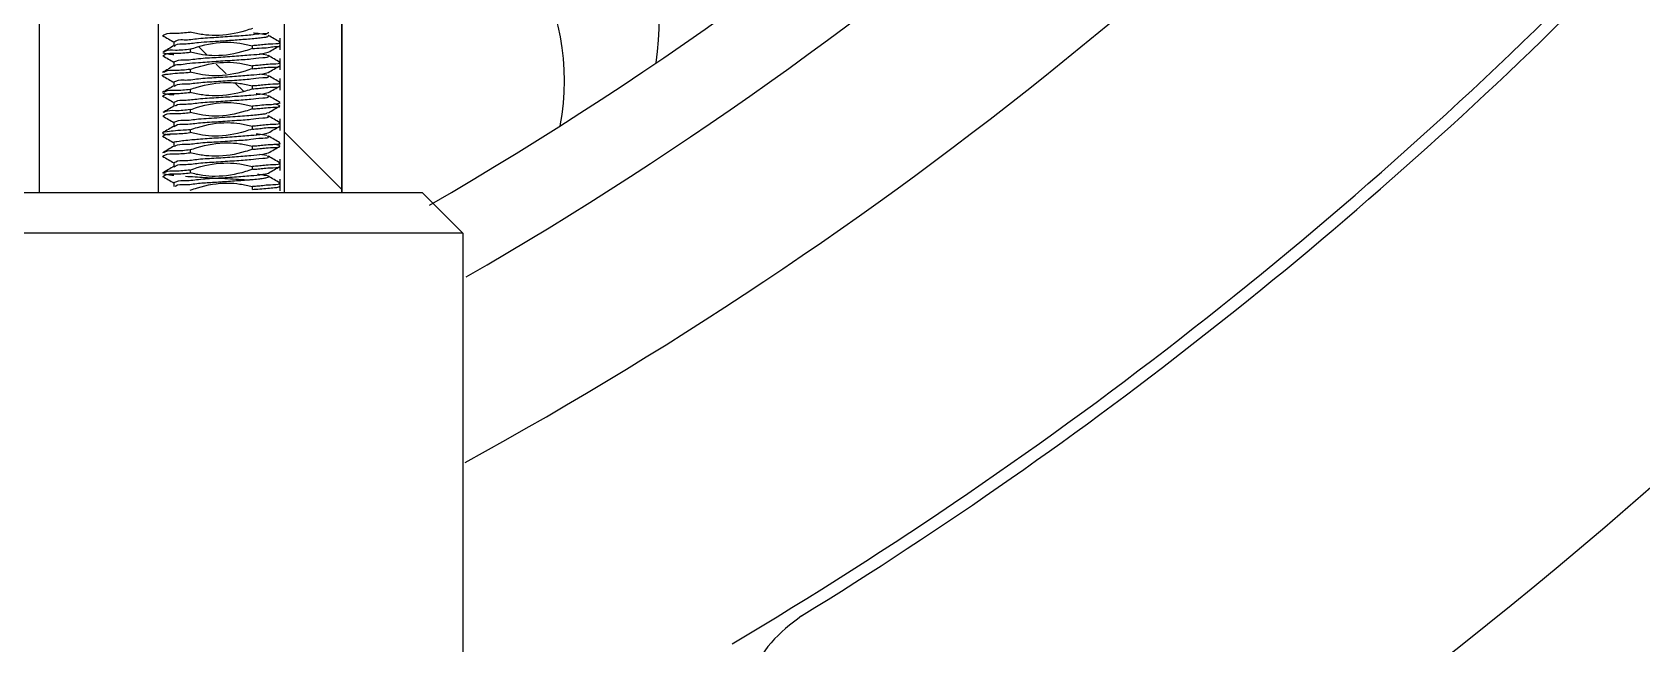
# Model space of a CAD drawing. Header units: millimetres. Extents: x 2 to 1187, y 2 to 839.
# Drawn here: x 650.07 to 670.06, y 444.34 to 451.94 of the extents above; entities that cross this region are included whole.
import ezdxf

# ---------------------------------------------------------------- set-up
doc = ezdxf.new("R2010")
doc.units = ezdxf.units.MM

# ---------------------------------------------------------------- blocks, each defined once
blk = doc.blocks.new('SW_HATCH_3')
at = {"color": 0, "linetype": 'Continuous', "lineweight": 18}
for p, q in [((44.658, -86.798), (44.554, -86.694)), ((44.893, -87.033), (44.769, -86.909)), ((45.11, -87.25), (45.005, -87.145)), ((46.323, -88.463), (45.615, -87.755))]:
    blk.add_line(p, q, dxfattribs=at)

msp = doc.modelspace()

# ---------------------------------------------------------------- linework, layer by layer
at = {"color": 7, "linetype": 'Continuous', "lineweight": 25}
for p, q in [((650.1601, 460.4434), (650.1601, 449.9434)), ((651.6366, 460.4309), (651.6366, 449.9434)), ((653.2042, 449.9434), (653.2042, 460.4309)), ((653.9118, 460.4434), (653.9118, 449.9434)), ((653.9204, 449.9434), (653.9204, 460.4434)), ((651.8315, 451.8197), (651.8315, 451.7722)), ((652.8075, 451.737), (652.8075, 451.7726)), ((653.1522, 451.7369), (653.1522, 451.8645)), ((653.1522, 451.7222), (653.1522, 451.8645)), ((651.8315, 451.57), (651.8315, 451.5225)), ((652.0333, 451.7283), (652.0333, 451.6926)), ((652.9858, 451.6567), (652.8937, 451.6703)), ((653.1522, 451.4728), (653.1522, 451.6145)), ((652.0333, 451.4783), (652.0333, 451.4426)), ((652.8075, 451.4869), (652.8075, 451.5227)), ((652.9857, 451.4067), (652.8932, 451.4204)), ((653.1522, 451.2203), (653.1522, 451.3645)), ((651.8315, 451.3197), (651.8315, 451.2733)), ((652.0333, 451.2282), (652.0333, 451.1926)), ((652.8075, 451.237), (652.8075, 451.2726)), ((651.8315, 451.0698), (651.8315, 451.0226)), ((652.0333, 450.9782), (652.0333, 450.9426)), ((652.8075, 450.987), (652.8075, 451.0225)), ((651.8315, 450.8198), (651.8315, 450.7722)), ((652.8075, 450.7367), (652.8075, 450.7727)), ((653.1522, 450.7186), (653.1522, 450.8645)), ((651.8315, 450.5698), (651.8315, 450.5231)), ((652.0333, 450.7283), (652.0333, 450.6926)), ((652.0333, 450.4783), (652.0333, 450.4426)), ((652.8075, 450.487), (652.8075, 450.5226)), ((652.9856, 450.4067), (652.8935, 450.4203)), ((653.1522, 450.2218), (653.1522, 450.3645)), ((651.8315, 450.3198), (651.8315, 450.273)), ((652.0333, 450.2282), (652.0333, 450.1926)), ((652.8075, 450.2369), (652.8075, 450.2726)), ((654.9204, 449.9434), (631.4204, 449.9434)), ((651.8315, 450.0697), (651.8315, 450.0222)), ((652.8075, 449.987), (652.8075, 450.0226)), ((653.1522, 449.9869), (653.1522, 450.1145)), ((653.1522, 449.9716), (653.1522, 450.1145)), ((654.9204, 449.9434), (655.4204, 449.4434)), ((655.4204, 449.4434), (607.4204, 449.4434)), ((655.4204, 449.4434), (655.4204, 441.9434))]:
    msp.add_line(p, q, dxfattribs=at)
for centre, radius, start, end in [((631.4204, 490.4434), 58.75, 297.910048, 345.207517), ((631.4203, 490.4436), 47.0002, 300.12313, 324.45883), ((631.4203, 490.4436), 48.0002, 300.05955, 322.82048), ((631.4205, 490.4434), 49.9999, 298.7229, 319.89603), ((654.8572, 452.0283), 3, 350.98499, 74.63746), ((653.6829, 451.3361), 3, 349.24926, 72.90161), ((631.4203, 490.4435), 53.6001, 300.67248, 315.52074), ((631.42, 490.4439), 53.7506, 301.6526, 314.91828)]:
    msp.add_arc(centre, radius, start, end, dxfattribs=at)
for points, knots in [([(651.6943, 451.8988), (651.7021, 451.9041), (651.747, 451.9344), (651.8699, 451.9238), (651.9732, 451.9357), (652.0331, 451.9426)], [0, 0, 0, 0, 0.0811698, 0.4673339, 1, 1, 1, 1]), ([(651.8351, 451.8154), (651.835, 451.8154), (651.8267, 451.8174), (651.9058, 451.8577), (651.9685, 451.8366), (652.158, 451.8694), (652.3598, 451.8764), (652.571, 451.8941), (652.7904, 451.9042), (652.8707, 451.9259), (653.0245, 451.9261), (653.0058, 451.9405), (653.0057, 451.9405)], [0, 0, 0, 0, 0.0001035, 0.0217431, 0.1125941, 0.2621259, 0.4479233, 0.6419042, 0.814657, 0.9401325, 0.9999045, 1, 1, 1, 1]), ([(652.8094, 451.987), (652.7797, 451.9771), (652.6301, 451.9269), (652.42, 451.8899), (652.1877, 451.906), (652.085, 451.9302), (652.0327, 451.9425)], [0, 0, 0, 0, 0.119139, 0.5998092, 0.7961265, 1, 1, 1, 1]), ([(651.6918, 451.8988), (651.7157, 451.8849), (651.7636, 451.8571), (651.8115, 451.8293), (651.8354, 451.8154)], [0, 0, 0, 0, 0.5001939, 1, 1, 1, 1]), ([(651.8366, 451.7752), (651.8127, 451.7613), (651.7649, 451.7335), (651.7171, 451.7057), (651.6932, 451.6918)], [0, 0, 0, 0, 0.4997255, 1, 1, 1, 1]), ([(651.8376, 451.768), (651.8433, 451.7729), (651.8766, 451.8012), (651.9886, 451.7917), (652.1246, 451.8146), (652.2894, 451.8234), (652.4575, 451.8357), (652.6402, 451.8474), (652.7917, 451.8606), (652.8972, 451.8688), (652.9578, 451.8815), (652.9891, 451.8791), (653.0127, 451.8975), (653.005, 451.8993), (653.0024, 451.8999)], [0, 0, 0, 0, 0.01867446, 0.10876758, 0.25710592, 0.37564374, 0.5211481, 0.68223209, 0.83676735, 0.90175341, 0.95239228, 0.98408934, 0.99450568, 1, 1, 1, 1]), ([(652.0356, 451.7284), (652.0653, 451.7384), (652.2148, 451.7891), (652.4248, 451.8274), (652.6544, 451.8071), (652.7549, 451.7841), (652.8056, 451.7725)], [0, 0, 0, 0, 0.1201435, 0.6053029, 0.8008792, 1, 1, 1, 1]), ([(652.8058, 451.7368), (652.7761, 451.7269), (652.6265, 451.6768), (652.4169, 451.6376), (652.187, 451.6574), (652.0864, 451.6809), (652.0356, 451.6927)], [0, 0, 0, 0, 0.1200936, 0.6046999, 0.8003391, 1, 1, 1, 1]), ([(653.1343, 451.8171), (653.1396, 451.8141), (653.1741, 451.7951), (652.9854, 451.7935), (652.9211, 451.7792), (652.832, 451.774), (652.8068, 451.7726)], [0, 0, 0, 0, 0.0445702, 0.2866446, 0.7986507, 1, 1, 1, 1]), ([(652.8069, 451.7369), (652.8445, 451.7398), (652.9163, 451.7452), (653.0263, 451.7497), (653.0763, 451.7668), (653.1554, 451.7606), (653.148, 451.7735), (653.1479, 451.7737)], [0, 0, 0, 0, 0.3361381, 0.640358, 0.8720362, 0.9981589, 1, 1, 1, 1]), ([(652.9842, 451.9071), (652.9644, 451.9106), (652.9134, 451.9196), (652.8586, 451.9249), (652.8238, 451.9278), (652.8207, 451.9281)], [0, 0, 0, 0, 0.3654947, 0.9434965, 1, 1, 1, 1]), ([(653.0045, 451.6902), (653.0284, 451.7041), (653.0757, 451.7317), (653.123, 451.7591), (653.1464, 451.7727)], [0, 0, 0, 0, 0.5056503, 1, 1, 1, 1]), ([(653.148, 451.817), (653.1241, 451.8309), (653.0763, 451.8586), (653.0285, 451.8865), (653.0046, 451.9004)], [0, 0, 0, 0, 0.5002301, 1, 1, 1, 1]), ([(651.693, 451.6839), (651.7214, 451.6779), (651.7673, 451.6681), (651.8141, 451.665), (651.8318, 451.6638)], [0, 0, 0, 0, 0.62056784, 1, 1, 1, 1]), ([(651.6932, 451.6484), (651.7171, 451.6345), (651.765, 451.6067), (651.8128, 451.5789), (651.8366, 451.565)], [0, 0, 0, 0, 0.5001969, 1, 1, 1, 1]), ([(651.6936, 451.6483), (651.7016, 451.6537), (651.7466, 451.6844), (651.8702, 451.6738), (651.9739, 451.6857), (652.0342, 451.6926)], [0, 0, 0, 0, 0.0830291, 0.4670737, 1, 1, 1, 1]), ([(652.0342, 451.7283), (651.974, 451.7211), (651.8705, 451.7087), (651.7513, 451.7215), (651.7101, 451.6947), (651.7062, 451.6922)], [0, 0, 0, 0, 0.5568262, 0.957993, 1, 1, 1, 1]), ([(651.8361, 451.5655), (651.8357, 451.5656), (651.8267, 451.5675), (651.9046, 451.6077), (651.9693, 451.5868), (652.1581, 451.6192), (652.3581, 451.6268), (652.578, 451.6426), (652.7706, 451.6585), (652.9117, 451.6672), (652.9823, 451.6847), (653.0048, 451.6902)], [0, 0, 0, 0, 0.0010082, 0.02258177, 0.11346137, 0.26300872, 0.44890171, 0.64296696, 0.81578782, 0.94124756, 1, 1, 1, 1]), ([(651.8392, 451.5246), (651.8403, 451.5258), (651.8535, 451.5407), (651.9145, 451.536), (652.007, 451.5556), (652.1631, 451.5639), (652.3605, 451.5792), (652.5712, 451.594), (652.7865, 451.6056), (652.8777, 451.6252), (653.0259, 451.6283), (652.9992, 451.6466), (652.9948, 451.6497)], [0, 0, 0, 0, 0.0041836, 0.0497756, 0.1335723, 0.2537921, 0.4385909, 0.6316439, 0.8036536, 0.9286549, 0.9882896, 1, 1, 1, 1]), ([(652.0329, 451.4783), (652.0627, 451.4882), (652.2123, 451.538), (652.4221, 451.5766), (652.6532, 451.5588), (652.7548, 451.5348), (652.8063, 451.5226)], [0, 0, 0, 0, 0.11963543, 0.60217149, 0.79838301, 1, 1, 1, 1]), ([(653.1351, 451.5667), (653.1401, 451.5639), (653.1739, 451.5448), (652.9845, 451.5438), (652.9208, 451.5293), (652.8319, 451.5241), (652.8071, 451.5227)], [0, 0, 0, 0, 0.04188058, 0.28576427, 0.80044599, 1, 1, 1, 1]), ([(653.1481, 451.5665), (653.1242, 451.5804), (653.0763, 451.6082), (653.0285, 451.636), (653.0046, 451.6499)], [0, 0, 0, 0, 0.500194, 1, 1, 1, 1]), ([(651.6961, 451.3981), (651.6931, 451.3988), (651.6848, 451.4006), (651.7137, 451.4189), (651.7505, 451.4154), (651.8324, 451.4301), (651.9274, 451.4351), (651.9988, 451.4402), (652.0333, 451.4426)], [0, 0, 0, 0, 0.020184, 0.0562349, 0.1809931, 0.4002484, 0.7095102, 1, 1, 1, 1]), ([(651.8354, 451.5248), (651.8114, 451.5109), (651.7635, 451.483), (651.7156, 451.4553), (651.6917, 451.4414)], [0, 0, 0, 0, 0.4998033, 1, 1, 1, 1]), ([(651.6919, 451.3981), (651.7159, 451.3842), (651.7638, 451.3564), (651.8117, 451.3286), (651.8356, 451.3147)], [0, 0, 0, 0, 0.5002328, 1, 1, 1, 1]), ([(652.0332, 451.4783), (651.9732, 451.471), (651.87, 451.4585), (651.7507, 451.4714), (651.7095, 451.4441), (651.7055, 451.4414)], [0, 0, 0, 0, 0.5554271, 0.9558749, 1, 1, 1, 1]), ([(651.8367, 451.315), (651.8361, 451.3151), (651.8268, 451.317), (651.9035, 451.3575), (651.9693, 451.3366), (652.1573, 451.3693), (652.3575, 451.3768), (652.5773, 451.3927), (652.77, 451.4086), (652.9113, 451.4173), (652.9819, 451.4347), (653.0044, 451.4403)], [0, 0, 0, 0, 0.0013956, 0.0228474, 0.1134932, 0.2629077, 0.4487012, 0.6427529, 0.8156507, 0.9412811, 1, 1, 1, 1]), ([(651.8367, 451.2674), (651.8427, 451.2725), (651.8763, 451.3011), (651.9886, 451.292), (652.1497, 451.3181), (652.3619, 451.3276), (652.5714, 451.3443), (652.7869, 451.3556), (652.8776, 451.3752), (653.0258, 451.3783), (652.9995, 451.3964), (652.9953, 451.3993)], [0, 0, 0, 0, 0.0195897, 0.1095622, 0.2576799, 0.4417569, 0.6339427, 0.8051441, 0.9295243, 0.9888362, 1, 1, 1, 1]), ([(652.806, 451.4869), (652.7764, 451.4767), (652.627, 451.4255), (652.4165, 451.3889), (652.186, 451.4081), (652.0847, 451.431), (652.0334, 451.4426)], [0, 0, 0, 0, 0.119777, 0.6036718, 0.7993173, 1, 1, 1, 1]), ([(652.8069, 451.4869), (652.832, 451.4883), (652.9216, 451.4933), (652.9762, 451.5097), (653.1724, 451.5074), (653.1475, 451.5231), (653.1474, 451.5232)], [0, 0, 0, 0, 0.20811, 0.7444298, 0.9985111, 1, 1, 1, 1]), ([(653.0047, 451.4399), (653.0285, 451.4538), (653.0761, 451.4814), (653.1237, 451.5091), (653.1474, 451.5228)], [0, 0, 0, 0, 0.5022086, 1, 1, 1, 1]), ([(653.1504, 451.3162), (653.1265, 451.3301), (653.0785, 451.3579), (653.0305, 451.3857), (653.0066, 451.3996)], [0, 0, 0, 0, 0.5001966, 1, 1, 1, 1]), ([(651.8343, 451.2749), (651.8103, 451.261), (651.7624, 451.2332), (651.7145, 451.2054), (651.6905, 451.1916)], [0, 0, 0, 0, 0.4998448, 1, 1, 1, 1]), ([(651.6907, 451.1489), (651.7147, 451.135), (651.7627, 451.1072), (651.8106, 451.0794), (651.8346, 451.0655)], [0, 0, 0, 0, 0.5001967, 1, 1, 1, 1]), ([(651.6929, 451.1836), (651.7213, 451.1775), (651.7671, 451.1678), (651.8138, 451.1647), (651.8315, 451.1635)], [0, 0, 0, 0, 0.6206056, 1, 1, 1, 1]), ([(651.6944, 451.1489), (651.7022, 451.1541), (651.7469, 451.1845), (651.8696, 451.1738), (651.9728, 451.1857), (652.0326, 451.1925)], [0, 0, 0, 0, 0.0808854, 0.467475, 1, 1, 1, 1]), ([(652.0327, 451.2282), (651.973, 451.221), (651.87, 451.2086), (651.7512, 451.2213), (651.7099, 451.1943), (651.7058, 451.1916)], [0, 0, 0, 0, 0.5541834, 0.9564426, 1, 1, 1, 1]), ([(651.835, 451.0655), (651.8415, 451.0711), (651.8757, 451.1003), (651.9884, 451.0915), (652.15, 451.1173), (652.3602, 451.1274), (652.577, 451.1425), (652.7703, 451.1585), (652.9116, 451.1673), (652.9824, 451.1847), (653.0052, 451.1903)], [0, 0, 0, 0, 0.0215754, 0.1124368, 0.262013, 0.4479339, 0.6420449, 0.8149738, 0.9406125, 1, 1, 1, 1]), ([(651.8467, 451.0251), (651.8495, 451.0273), (651.8803, 451.0523), (651.9893, 451.0407), (652.1498, 451.0686), (652.3623, 451.0776), (652.5719, 451.0944), (652.7871, 451.1058), (652.8785, 451.125), (653.0261, 451.1287), (652.9988, 451.147), (652.9941, 451.1502)], [0, 0, 0, 0, 0.0090902, 0.1000237, 0.2496609, 0.4355568, 0.6295864, 0.8023711, 0.9277941, 0.9874651, 1, 1, 1, 1]), ([(652.8095, 451.2371), (652.7798, 451.2269), (652.6304, 451.176), (652.4198, 451.1404), (652.1872, 451.1565), (652.084, 451.1803), (652.0313, 451.1925)], [0, 0, 0, 0, 0.11892607, 0.59903215, 0.7950297, 1, 1, 1, 1]), ([(652.0315, 451.2281), (652.0611, 451.2383), (652.2106, 451.2894), (652.4212, 451.3249), (652.653, 451.3086), (652.7555, 451.2852), (652.8075, 451.2733)], [0, 0, 0, 0, 0.1192699, 0.6008846, 0.7973358, 1, 1, 1, 1]), ([(653.1356, 451.3163), (653.1403, 451.3136), (653.1738, 451.2947), (652.9844, 451.2938), (652.9211, 451.2792), (652.8323, 451.274), (652.8075, 451.2726)], [0, 0, 0, 0, 0.04042, 0.28464539, 0.80036045, 1, 1, 1, 1]), ([(652.8082, 451.237), (652.8329, 451.2384), (652.9221, 451.2434), (652.9766, 451.2595), (653.1725, 451.2577), (653.1473, 451.2733), (653.147, 451.2735)], [0, 0, 0, 0, 0.2056869, 0.7427624, 0.9972317, 1, 1, 1, 1]), ([(652.9855, 451.1568), (652.9502, 451.1628), (652.9065, 451.1703), (652.8623, 451.1739), (652.8538, 451.1746)], [0, 0, 0, 0, 0.8086927, 1, 1, 1, 1]), ([(653.1489, 451.067), (653.125, 451.0809), (653.0771, 451.1087), (653.0292, 451.1365), (653.0053, 451.1504)], [0, 0, 0, 0, 0.5001968, 1, 1, 1, 1]), ([(653.0062, 451.1901), (653.0301, 451.204), (653.0781, 451.2318), (653.126, 451.2596), (653.15, 451.2734)], [0, 0, 0, 0, 0.4998088, 1, 1, 1, 1]), ([(651.8364, 451.0254), (651.8125, 451.0115), (651.7647, 450.9837), (651.7168, 450.9559), (651.6929, 450.942)], [0, 0, 0, 0, 0.4997671, 1, 1, 1, 1]), ([(651.694, 450.8985), (651.7019, 450.9039), (651.7469, 450.9343), (651.8701, 450.9238), (651.9737, 450.9357), (652.0338, 450.9426)], [0, 0, 0, 0, 0.0821624, 0.467335, 1, 1, 1, 1]), ([(652.0339, 450.9783), (651.9739, 450.971), (651.8705, 450.9586), (651.7516, 450.9713), (651.7104, 450.9446), (651.7066, 450.9421)], [0, 0, 0, 0, 0.5564499, 0.9588496, 1, 1, 1, 1]), ([(651.8361, 450.8153), (651.8357, 450.8153), (651.8266, 450.8172), (651.9047, 450.8575), (651.9691, 450.8366), (652.1253, 450.8644), (652.2671, 450.8712), (652.3994, 450.881), (652.5288, 450.8895), (652.6505, 450.898), (652.7586, 450.9066), (652.8498, 450.9138), (652.9198, 450.9238), (652.9688, 450.926), (652.99, 450.9374), (652.9965, 450.9408)], [0, 0, 0, 0, 0.001001, 0.0228144, 0.1143289, 0.2648853, 0.3743235, 0.4883792, 0.6007782, 0.7060428, 0.7996089, 0.8780341, 0.9390183, 0.9813681, 1, 1, 1, 1]), ([(652.8075, 450.9869), (652.7778, 450.977), (652.6281, 450.9272), (652.4184, 450.8884), (652.1875, 450.9065), (652.0861, 450.9305), (652.0347, 450.9426)], [0, 0, 0, 0, 0.11972334, 0.60261741, 0.79876025, 1, 1, 1, 1]), ([(652.035, 450.9783), (652.0647, 450.9885), (652.2141, 451.0397), (652.4245, 451.0765), (652.6548, 451.057), (652.756, 451.0341), (652.8071, 451.0226)], [0, 0, 0, 0, 0.1198468, 0.6040419, 0.7997028, 1, 1, 1, 1]), ([(653.1443, 451.067), (653.1478, 451.0655), (653.1583, 451.0613), (653.0855, 451.0383), (653.0072, 451.0419), (652.8825, 451.0273), (652.8114, 451.0228), (652.8073, 451.0225)], [0, 0, 0, 0, 0.02502562, 0.07486676, 0.40035945, 0.96582574, 1, 1, 1, 1]), ([(652.8075, 450.987), (652.8323, 450.9884), (652.9208, 450.9936), (652.9908, 451.0086), (653.1768, 451.0087), (653.1126, 451.0467), (653.0855, 451.0457), (653.068, 451.0451)], [0, 0, 0, 0, 0.1680375, 0.5983245, 0.8016884, 0.8711238, 1, 1, 1, 1]), ([(653.0053, 450.9405), (653.0293, 450.9544), (653.0772, 450.9822), (653.1251, 451.01), (653.149, 451.0239)], [0, 0, 0, 0, 0.4997673, 1, 1, 1, 1]), ([(651.8362, 450.7749), (651.8123, 450.761), (651.7644, 450.7332), (651.7165, 450.7054), (651.6926, 450.6915)], [0, 0, 0, 0, 0.4997672, 1, 1, 1, 1]), ([(651.6928, 450.8986), (651.7172, 450.8845), (651.765, 450.8567), (651.8128, 450.8289), (651.8363, 450.8152)], [0, 0, 0, 0, 0.5085938, 1, 1, 1, 1]), ([(651.8374, 450.7679), (651.8431, 450.7728), (651.8763, 450.8013), (651.9884, 450.7918), (652.1493, 450.8182), (652.3616, 450.8275), (652.5713, 450.8441), (652.7867, 450.8554), (652.8781, 450.8748), (653.026, 450.8782), (652.999, 450.8966), (652.9944, 450.8997)], [0, 0, 0, 0, 0.0187896, 0.1086266, 0.2566547, 0.4407247, 0.6329535, 0.8042174, 0.9286122, 0.9878993, 1, 1, 1, 1]), ([(652.0347, 450.7283), (652.0644, 450.7383), (652.2141, 450.7883), (652.4237, 450.8276), (652.6537, 450.8079), (652.7544, 450.7844), (652.8053, 450.7725)], [0, 0, 0, 0, 0.1200502, 0.6044434, 0.800149, 1, 1, 1, 1]), ([(652.8052, 450.7369), (652.7755, 450.7268), (652.626, 450.676), (652.416, 450.638), (652.1863, 450.6581), (652.0857, 450.6811), (652.035, 450.6927)], [0, 0, 0, 0, 0.1201319, 0.6052166, 0.8008157, 1, 1, 1, 1]), ([(653.1347, 450.8169), (653.1398, 450.8141), (653.174, 450.795), (652.9849, 450.7937), (652.9208, 450.7793), (652.8317, 450.7741), (652.8067, 450.7727)], [0, 0, 0, 0, 0.0432985, 0.2861025, 0.7991221, 1, 1, 1, 1]), ([(652.8067, 450.7366), (652.8319, 450.738), (652.9218, 450.7431), (652.9764, 450.759), (653.1726, 450.7575), (653.1474, 450.7729), (653.1472, 450.7731)], [0, 0, 0, 0, 0.2094332, 0.7445022, 0.9977623, 1, 1, 1, 1]), ([(653.1476, 450.8168), (653.1237, 450.8307), (653.0759, 450.8584), (653.0281, 450.8863), (653.0042, 450.9002)], [0, 0, 0, 0, 0.5002357, 1, 1, 1, 1]), ([(653.0042, 450.6899), (653.0281, 450.7039), (653.0752, 450.7313), (653.1224, 450.7587), (653.1457, 450.7723)], [0, 0, 0, 0, 0.5065521, 1, 1, 1, 1]), ([(652.0338, 450.7283), (652.0048, 450.7263), (651.9356, 450.7216), (651.8198, 450.714), (651.7604, 450.703), (651.6821, 450.6954), (651.713, 450.6681), (651.7465, 450.6732), (651.7762, 450.6692), (651.7872, 450.6676)], [0, 0, 0, 0, 0.1977471, 0.4705003, 0.7127135, 0.77232, 0.8010507, 0.9256484, 1, 1, 1, 1]), ([(651.6927, 450.6482), (651.7166, 450.6343), (651.7645, 450.6065), (651.8123, 450.5787), (651.8362, 450.5648)], [0, 0, 0, 0, 0.50023569, 1, 1, 1, 1]), ([(651.6934, 450.6481), (651.7014, 450.6537), (651.7463, 450.6845), (651.87, 450.6738), (651.9736, 450.6857), (652.0339, 450.6927)], [0, 0, 0, 0, 0.08362062, 0.46690428, 1, 1, 1, 1]), ([(651.8386, 450.565), (651.8358, 450.5667), (651.8193, 450.5767), (651.904, 450.5893), (651.9531, 450.5965), (652.051, 450.6055), (652.1813, 450.616), (652.3601, 450.6285), (652.577, 450.6423), (652.7704, 450.6586), (652.9115, 450.6673), (652.9821, 450.6847), (653.0046, 450.6903)], [0, 0, 0, 0, 0.0072937, 0.0424031, 0.1154577, 0.1972477, 0.2676998, 0.4522459, 0.6450734, 0.8168442, 0.9415992, 1, 1, 1, 1]), ([(651.8458, 450.5245), (651.8489, 450.527), (651.8798, 450.5524), (651.9889, 450.5408), (652.1493, 450.5685), (652.3617, 450.5775), (652.5712, 450.5944), (652.7867, 450.6056), (652.8776, 450.6252), (653.0258, 450.6283), (652.9994, 450.6465), (652.9951, 450.6494)], [0, 0, 0, 0, 0.0099502, 0.1007132, 0.2501931, 0.4360285, 0.6300883, 0.8029869, 0.9286262, 0.9885705, 1, 1, 1, 1]), ([(652.0312, 450.4782), (652.0609, 450.4882), (652.2105, 450.5384), (652.4207, 450.5752), (652.6528, 450.5592), (652.7554, 450.5352), (652.8075, 450.5229)], [0, 0, 0, 0, 0.119213, 0.6002103, 0.7967365, 1, 1, 1, 1]), ([(653.1354, 450.5664), (653.1402, 450.5637), (653.1738, 450.5447), (652.9843, 450.5438), (652.9209, 450.5292), (652.8322, 450.5241), (652.8075, 450.5226)], [0, 0, 0, 0, 0.0408692, 0.2853105, 0.800996, 1, 1, 1, 1]), ([(652.8077, 450.487), (652.8322, 450.4884), (652.9203, 450.4935), (652.9902, 450.5088), (653.1766, 450.5082), (653.114, 450.5462), (653.088, 450.5453), (653.0714, 450.5447)], [0, 0, 0, 0, 0.1672925, 0.6020251, 0.8080781, 0.8773137, 1, 1, 1, 1]), ([(652.9858, 450.6567), (652.9506, 450.6628), (652.9068, 450.6703), (652.8625, 450.6739), (652.8539, 450.6746)], [0, 0, 0, 0, 0.8045747, 1, 1, 1, 1]), ([(653.1493, 450.5663), (653.1254, 450.5802), (653.0774, 450.608), (653.0295, 450.6358), (653.0056, 450.6497)], [0, 0, 0, 0, 0.5002327, 1, 1, 1, 1]), ([(651.6902, 450.3988), (651.7142, 450.3849), (651.7621, 450.3572), (651.8101, 450.3294), (651.834, 450.3155)], [0, 0, 0, 0, 0.5002327, 1, 1, 1, 1]), ([(651.8345, 450.5248), (651.8106, 450.5109), (651.7626, 450.4831), (651.7147, 450.4553), (651.6907, 450.4414)], [0, 0, 0, 0, 0.4998061, 1, 1, 1, 1]), ([(651.6944, 450.3988), (651.7021, 450.4041), (651.7467, 450.4345), (651.8696, 450.4238), (651.9728, 450.4357), (652.0326, 450.4426)], [0, 0, 0, 0, 0.0808154, 0.4669238, 1, 1, 1, 1]), ([(652.0326, 450.4782), (651.9728, 450.471), (651.8698, 450.4586), (651.7509, 450.4713), (651.7097, 450.4442), (651.7056, 450.4415)], [0, 0, 0, 0, 0.554196, 0.9558754, 1, 1, 1, 1]), ([(651.835, 450.3155), (651.8415, 450.3211), (651.8755, 450.3504), (651.9883, 450.3415), (652.1498, 450.3673), (652.36, 450.3774), (652.5769, 450.3925), (652.7702, 450.4085), (652.9114, 450.4172), (652.9821, 450.4347), (653.0048, 450.4402)], [0, 0, 0, 0, 0.0215171, 0.1123229, 0.2619268, 0.4479007, 0.6421052, 0.8151453, 0.9408782, 1, 1, 1, 1]), ([(651.8371, 450.2678), (651.843, 450.2727), (651.8766, 450.3011), (651.9887, 450.292), (652.1499, 450.3181), (652.3621, 450.3276), (652.5717, 450.3443), (652.7869, 450.3557), (652.8783, 450.375), (653.026, 450.3785), (652.9989, 450.3969), (652.9943, 450.4001)], [0, 0, 0, 0, 0.0191668, 0.1091397, 0.2572184, 0.4412197, 0.6332992, 0.8043714, 0.9285923, 0.987742, 1, 1, 1, 1]), ([(652.808, 450.487), (652.7784, 450.4768), (652.629, 450.4253), (652.4183, 450.39), (652.1863, 450.4074), (652.0837, 450.4307), (652.0314, 450.4425)], [0, 0, 0, 0, 0.1191782, 0.6007059, 0.7962679, 1, 1, 1, 1]), ([(653.0057, 450.44), (653.0297, 450.4539), (653.0775, 450.4817), (653.1254, 450.5094), (653.1493, 450.5233)], [0, 0, 0, 0, 0.4998059, 1, 1, 1, 1]), ([(653.1496, 450.317), (653.1256, 450.3308), (653.0777, 450.3586), (653.0298, 450.3864), (653.0058, 450.4003)], [0, 0, 0, 0, 0.5002328, 1, 1, 1, 1]), ([(651.8353, 450.2753), (651.8114, 450.2614), (651.7636, 450.2336), (651.7157, 450.2058), (651.6918, 450.1919)], [0, 0, 0, 0, 0.4998031, 1, 1, 1, 1]), ([(651.6919, 450.1488), (651.7158, 450.1349), (651.7637, 450.1072), (651.8116, 450.0793), (651.8356, 450.0654)], [0, 0, 0, 0, 0.5002327, 1, 1, 1, 1]), ([(651.6929, 450.1836), (651.7213, 450.1776), (651.7672, 450.1678), (651.814, 450.1646), (651.8318, 450.1634)], [0, 0, 0, 0, 0.6189018, 1, 1, 1, 1]), ([(651.6944, 450.1489), (651.7022, 450.1541), (651.747, 450.1844), (651.8699, 450.1738), (651.9733, 450.1857), (652.0332, 450.1926)], [0, 0, 0, 0, 0.0810958, 0.4672066, 1, 1, 1, 1]), ([(652.0334, 450.2282), (651.9735, 450.221), (651.8703, 450.2086), (651.7515, 450.2213), (651.7103, 450.1945), (651.7064, 450.192)], [0, 0, 0, 0, 0.55577051, 0.95834805, 1, 1, 1, 1]), ([(651.835, 450.0654), (651.835, 450.0655), (651.8266, 450.0674), (651.9059, 450.1078), (651.9684, 450.0865), (652.1584, 450.1193), (652.358, 450.1267), (652.5779, 450.1426), (652.7705, 450.1584), (652.912, 450.1673), (652.9829, 450.1848), (653.0058, 450.1904)], [0, 0, 0, 0, 0.0000776, 0.0217318, 0.1125987, 0.2621566, 0.4480116, 0.6420137, 0.8148092, 0.9402941, 1, 1, 1, 1]), ([(651.8464, 450.0249), (651.8493, 450.0272), (651.88, 450.0524), (651.989, 450.0407), (652.1356, 450.0665), (652.3211, 450.0753), (652.5113, 450.0893), (652.7025, 450.1022), (652.8429, 450.1146), (652.9411, 450.1249), (652.9747, 450.1331), (653.014, 450.1385), (652.9956, 450.1605), (652.9583, 450.1588), (652.9145, 450.1693), (652.8813, 450.1721), (652.869, 450.1731)], [0, 0, 0, 0, 0.0084018, 0.0899229, 0.2242143, 0.3577925, 0.5090507, 0.6608843, 0.7905341, 0.8391322, 0.8728408, 0.8894233, 0.8974001, 0.9241371, 0.9720232, 1, 1, 1, 1]), ([(651.9752, 450.1515), (652.0551, 450.1464), (652.2297, 450.1354), (652.4952, 450.1216), (652.6807, 450.1108), (652.7715, 450.1055)], [0, 0, 0, 0, 0.3008851, 0.6579502, 1, 1, 1, 1]), ([(652.8093, 450.237), (652.7795, 450.2271), (652.6299, 450.177), (652.4198, 450.1397), (652.1877, 450.156), (652.0852, 450.1802), (652.033, 450.1925)], [0, 0, 0, 0, 0.11921428, 0.60013549, 0.79646455, 1, 1, 1, 1]), ([(652.0334, 450.2282), (652.0631, 450.2384), (652.2124, 450.2899), (652.4231, 450.3255), (652.6541, 450.3076), (652.7559, 450.2846), (652.8075, 450.273)], [0, 0, 0, 0, 0.1195771, 0.6027245, 0.7986509, 1, 1, 1, 1]), ([(653.1343, 450.317), (653.1397, 450.3141), (653.1741, 450.295), (652.9853, 450.2935), (652.9212, 450.2792), (652.8324, 450.274), (652.8075, 450.2726)], [0, 0, 0, 0, 0.0444464, 0.2871417, 0.800244, 1, 1, 1, 1]), ([(652.8081, 450.237), (652.833, 450.2384), (652.9222, 450.2434), (652.9772, 450.2593), (653.1726, 450.2579), (653.147, 450.2735), (653.1465, 450.2738)], [0, 0, 0, 0, 0.2064361, 0.7419872, 0.9954082, 1, 1, 1, 1]), ([(653.1479, 450.067), (653.124, 450.0809), (653.0761, 450.1086), (653.0283, 450.1365), (653.0044, 450.1504)], [0, 0, 0, 0, 0.5002745, 1, 1, 1, 1]), ([(653.006, 450.1904), (653.03, 450.2043), (653.0779, 450.2321), (653.1258, 450.2599), (653.1498, 450.2738)], [0, 0, 0, 0, 0.4997286, 1, 1, 1, 1]), ([(652.0356, 449.9784), (652.0653, 449.9884), (652.2148, 450.0389), (652.4247, 450.0775), (652.6543, 450.0572), (652.7548, 450.0341), (652.8055, 450.0225)], [0, 0, 0, 0, 0.1201774, 0.6053281, 0.8008741, 1, 1, 1, 1]), ([(653.1343, 450.0671), (653.1396, 450.0641), (653.1741, 450.0451), (652.9854, 450.0435), (652.921, 450.0292), (652.8319, 450.0241), (652.8068, 450.0226)], [0, 0, 0, 0, 0.0445407, 0.2866426, 0.7986618, 1, 1, 1, 1]), ([(652.8068, 449.9869), (652.8374, 449.989), (652.9019, 449.9934), (652.994, 449.9993), (653.0714, 450.0105), (653.1222, 450.011), (653.141, 450.0219), (653.1441, 450.0236)], [0, 0, 0, 0, 0.2709773, 0.5698213, 0.8101618, 0.9687875, 1, 1, 1, 1]), ([(659.6266, 444.6889), (659.4923, 444.5862), (659.2237, 444.3808), (658.9657, 443.9223), (658.9309, 443.5828), (658.9134, 443.4116)], [0, 0, 0, 0, 0.3313703, 0.6627408, 1, 1, 1, 1])]:
    msp.add_open_spline(points, degree=3, knots=knots, dxfattribs=at)

# ---------------------------------------------------------------- block references
at = {"color": 7, "linetype": 'Continuous', "lineweight": 18}
msp.add_blockref('SW_HATCH_3', (607.589, 538.4541), dxfattribs=at)

doc.saveas('drawing.dxf')
